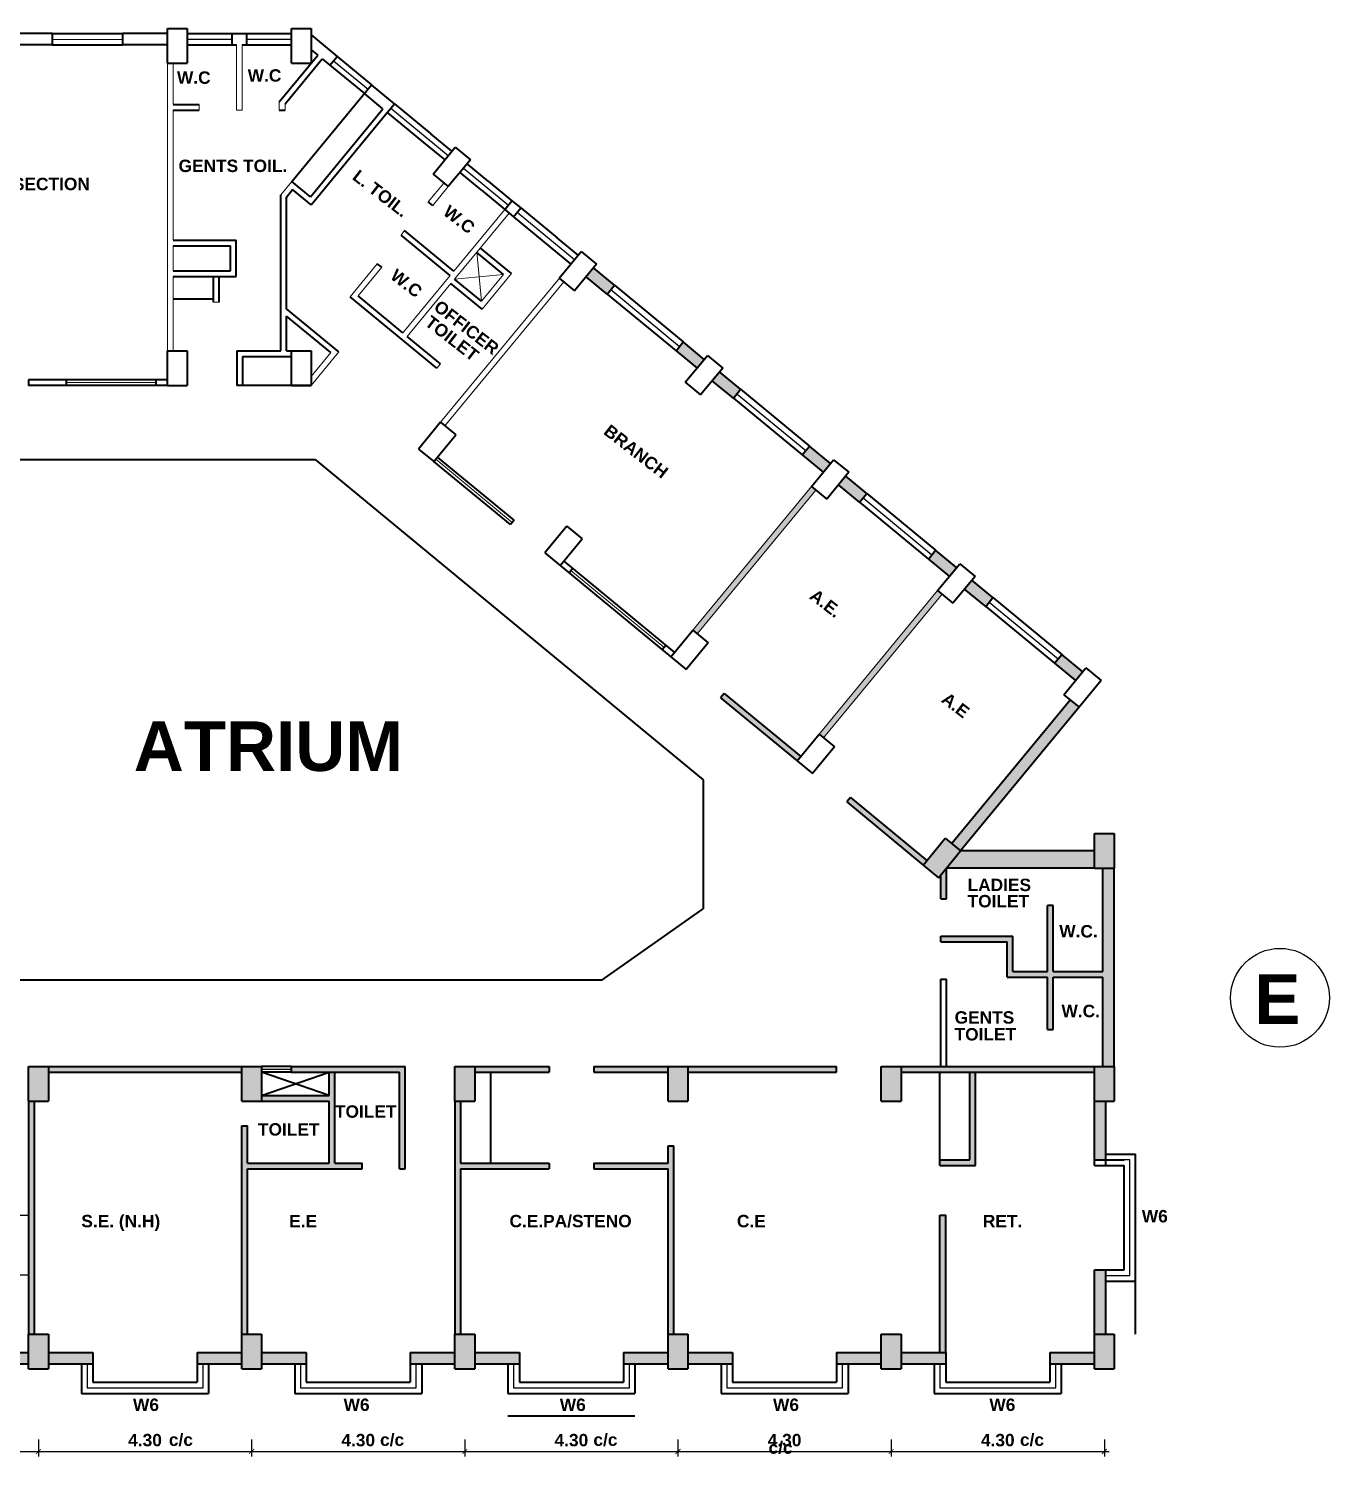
# Model space of a CAD drawing. Header units: inches. Extents: x 1352 to 5457, y 84 to 1168.
# Drawn here: x 2499.69 to 2525.93, y 130.9 to 159.71 of the extents above; entities that cross this region are included whole.
import ezdxf

# ---------------------------------------------------------------- set-up
doc = ezdxf.new("R2010")
doc.units = ezdxf.units.IN
doc.header["$MEASUREMENT"] = 0
doc.header["$PDMODE"] = 35
doc.header["$PDSIZE"] = -0.5
doc.linetypes.add('DASHED2', pattern=[0.375, 0.25, -0.125])
for name, color, linetype, lineweight in [('col', 250, 'Continuous', 40), ('hatch', 250, 'DASHED2', 9), ('text', 250, 'Continuous', 30), ('wall', 7, 'Continuous', 40), ('win', 250, 'Continuous', 30)]:
    doc.layers.add(name, color=color, linetype=linetype, lineweight=lineweight)
doc.styles.get("Standard").update_dxf_attribs({"font": 'arialbd.ttf', "height": 1.5})
doc.dimstyles.get("Standard").update_dxf_attribs({"dimtxt": 0.25, "dimasz": 0.1, "dimexe": 0.1, "dimexo": 0.1, "dimgap": 0.1, "dimtad": 1, "dimzin": 0, "dimdsep": 46, "dimtxsty": 'Standard', "dimblk": 'ARCHTICK', "dimcen": 0.1, "dimdle": 0.1, "dimclrd": 256, "dimadec": 0, "dimazin": 0, "dimtfac": 1, "dimtofl": 0, "dimtmove": 2, "dimatfit": 3, "dimfxl": 1, "dimtolj": 1, "dimtzin": 0, "dimlwd": -1, "dimarcsym": 0})

# ---------------------------------------------------------------- blocks, each defined once
blk = doc.blocks.new('_ArchTick')
at = {"color": 0, "linetype": 'ByBlock', "const_width": 0.15}
blk.add_lwpolyline([(-0.5, -0.5), (0.5, 0.5)], dxfattribs=at)
blk = doc.blocks.new('*D548')
at = {"layer": 'Defpoints', "color": 0, "linetype": 'Continuous', "transparency": 16777216}
for p in [(2495.591, 131.342), (2499.891, 131.342), (2499.891, 131.001)]:
    blk.add_point(p, dxfattribs=at)
at = {"layer": 'text', "color": 0, "linetype": 'Continuous', "lineweight": -2, "transparency": 16777216}
for p, q in [((2495.591, 131.242), (2495.591, 130.901)), ((2499.891, 131.242), (2499.891, 130.901))]:
    blk.add_line(p, q, dxfattribs=at)
at = {"layer": 'text', "linetype": 'Continuous', "transparency": 16777216}
blk.add_line((2495.491, 131.001), (2499.991, 131.001), dxfattribs=at)
at = {"layer": 'text', "linetype": 'Continuous', "transparency": 16777216, "xscale": 0.1, "yscale": 0.1, "zscale": 0.1, "rotation": 180}
blk.add_blockref('_ArchTick', (2495.591, 131.001), dxfattribs=at)
at = {"layer": 'text', "linetype": 'Continuous', "transparency": 16777216, "xscale": 0.1, "yscale": 0.1, "zscale": 0.1}
blk.add_blockref('_ArchTick', (2499.891, 131.001), dxfattribs=at)
at = {"layer": 'text', "color": 0, "linetype": 'Continuous', "transparency": 16777216, "insert": (2497.741, 131.229), "char_height": 0.25, "attachment_point": 5}
blk.add_mtext('\\A1;4.30', dxfattribs=at)
blk = doc.blocks.new('*D549')
at = {"layer": 'Defpoints', "color": 0, "linetype": 'Continuous', "transparency": 16777216}
for p in [(2499.891, 131.342), (2504.191, 131.342), (2504.191, 131.001)]:
    blk.add_point(p, dxfattribs=at)
at = {"layer": 'text', "color": 0, "linetype": 'Continuous', "lineweight": -2, "transparency": 16777216}
for p, q in [((2499.891, 131.242), (2499.891, 130.901)), ((2504.191, 131.242), (2504.191, 130.901))]:
    blk.add_line(p, q, dxfattribs=at)
at = {"layer": 'text', "linetype": 'Continuous', "transparency": 16777216}
blk.add_line((2499.791, 131.001), (2504.291, 131.001), dxfattribs=at)
at = {"layer": 'text', "linetype": 'Continuous', "transparency": 16777216, "xscale": 0.1, "yscale": 0.1, "zscale": 0.1, "rotation": 180}
blk.add_blockref('_ArchTick', (2499.891, 131.001), dxfattribs=at)
at = {"layer": 'text', "linetype": 'Continuous', "transparency": 16777216, "xscale": 0.1, "yscale": 0.1, "zscale": 0.1}
blk.add_blockref('_ArchTick', (2504.191, 131.001), dxfattribs=at)
at = {"layer": 'text', "color": 0, "linetype": 'Continuous', "transparency": 16777216, "insert": (2502.041, 131.229), "char_height": 0.25, "attachment_point": 5}
blk.add_mtext('\\A1;4.30', dxfattribs=at)
blk = doc.blocks.new('*D550')
at = {"layer": 'Defpoints', "color": 0, "linetype": 'Continuous', "transparency": 16777216}
for p in [(2504.191, 131.342), (2508.491, 131.342), (2508.491, 131.001)]:
    blk.add_point(p, dxfattribs=at)
at = {"layer": 'text', "color": 0, "linetype": 'Continuous', "lineweight": -2, "transparency": 16777216}
for p, q in [((2504.191, 131.242), (2504.191, 130.901)), ((2508.491, 131.242), (2508.491, 130.901))]:
    blk.add_line(p, q, dxfattribs=at)
at = {"layer": 'text', "linetype": 'Continuous', "transparency": 16777216}
blk.add_line((2504.091, 131.001), (2508.591, 131.001), dxfattribs=at)
at = {"layer": 'text', "linetype": 'Continuous', "transparency": 16777216, "xscale": 0.1, "yscale": 0.1, "zscale": 0.1, "rotation": 180}
blk.add_blockref('_ArchTick', (2504.191, 131.001), dxfattribs=at)
at = {"layer": 'text', "linetype": 'Continuous', "transparency": 16777216, "xscale": 0.1, "yscale": 0.1, "zscale": 0.1}
blk.add_blockref('_ArchTick', (2508.491, 131.001), dxfattribs=at)
at = {"layer": 'text', "color": 0, "linetype": 'Continuous', "transparency": 16777216, "insert": (2506.341, 131.229), "char_height": 0.25, "attachment_point": 5}
blk.add_mtext('\\A1;4.30', dxfattribs=at)
blk = doc.blocks.new('*D551')
at = {"layer": 'Defpoints', "color": 0, "linetype": 'Continuous', "transparency": 16777216}
for p in [(2508.491, 131.342), (2512.791, 131.342), (2512.791, 131.001)]:
    blk.add_point(p, dxfattribs=at)
at = {"layer": 'text', "color": 0, "linetype": 'Continuous', "lineweight": -2, "transparency": 16777216}
for p, q in [((2508.491, 131.242), (2508.491, 130.901)), ((2512.791, 131.242), (2512.791, 130.901))]:
    blk.add_line(p, q, dxfattribs=at)
at = {"layer": 'text', "linetype": 'Continuous', "transparency": 16777216}
blk.add_line((2508.391, 131.001), (2512.891, 131.001), dxfattribs=at)
at = {"layer": 'text', "linetype": 'Continuous', "transparency": 16777216, "xscale": 0.1, "yscale": 0.1, "zscale": 0.1, "rotation": 180}
blk.add_blockref('_ArchTick', (2508.491, 131.001), dxfattribs=at)
at = {"layer": 'text', "linetype": 'Continuous', "transparency": 16777216, "xscale": 0.1, "yscale": 0.1, "zscale": 0.1}
blk.add_blockref('_ArchTick', (2512.791, 131.001), dxfattribs=at)
at = {"layer": 'text', "color": 0, "linetype": 'Continuous', "transparency": 16777216, "insert": (2510.641, 131.229), "char_height": 0.25, "attachment_point": 5}
blk.add_mtext('\\A1;4.30', dxfattribs=at)
blk = doc.blocks.new('*D552')
at = {"layer": 'Defpoints', "color": 0, "linetype": 'Continuous', "transparency": 16777216}
for p in [(2512.791, 131.342), (2517.091, 131.342), (2517.091, 131.001)]:
    blk.add_point(p, dxfattribs=at)
at = {"layer": 'text', "color": 0, "linetype": 'Continuous', "lineweight": -2, "transparency": 16777216}
for p, q in [((2512.791, 131.242), (2512.791, 130.901)), ((2517.091, 131.242), (2517.091, 130.901))]:
    blk.add_line(p, q, dxfattribs=at)
at = {"layer": 'text', "linetype": 'Continuous', "transparency": 16777216}
blk.add_line((2512.691, 131.001), (2517.191, 131.001), dxfattribs=at)
at = {"layer": 'text', "linetype": 'Continuous', "transparency": 16777216, "xscale": 0.1, "yscale": 0.1, "zscale": 0.1, "rotation": 180}
blk.add_blockref('_ArchTick', (2512.791, 131.001), dxfattribs=at)
at = {"layer": 'text', "linetype": 'Continuous', "transparency": 16777216, "xscale": 0.1, "yscale": 0.1, "zscale": 0.1}
blk.add_blockref('_ArchTick', (2517.091, 131.001), dxfattribs=at)
at = {"layer": 'text', "color": 0, "linetype": 'Continuous', "transparency": 16777216, "insert": (2514.941, 131.229), "char_height": 0.25, "attachment_point": 5}
blk.add_mtext('\\A1;4.30', dxfattribs=at)
blk = doc.blocks.new('*D553')
at = {"layer": 'Defpoints', "color": 0, "linetype": 'Continuous', "transparency": 16777216}
for p in [(2517.091, 131.342), (2521.391, 131.342), (2521.391, 131.001)]:
    blk.add_point(p, dxfattribs=at)
at = {"layer": 'text', "color": 0, "linetype": 'Continuous', "lineweight": -2, "transparency": 16777216}
for p, q in [((2517.091, 131.242), (2517.091, 130.901)), ((2521.391, 131.242), (2521.391, 130.901))]:
    blk.add_line(p, q, dxfattribs=at)
at = {"layer": 'text', "linetype": 'Continuous', "transparency": 16777216}
blk.add_line((2516.991, 131.001), (2521.491, 131.001), dxfattribs=at)
at = {"layer": 'text', "linetype": 'Continuous', "transparency": 16777216, "xscale": 0.1, "yscale": 0.1, "zscale": 0.1, "rotation": 180}
blk.add_blockref('_ArchTick', (2517.091, 131.001), dxfattribs=at)
at = {"layer": 'text', "linetype": 'Continuous', "transparency": 16777216, "xscale": 0.1, "yscale": 0.1, "zscale": 0.1}
blk.add_blockref('_ArchTick', (2521.391, 131.001), dxfattribs=at)
at = {"layer": 'text', "color": 0, "linetype": 'Continuous', "transparency": 16777216, "insert": (2519.241, 131.229), "char_height": 0.25, "attachment_point": 5}
blk.add_mtext('\\A1;4.30', dxfattribs=at)

msp = doc.modelspace()

# ---------------------------------------------------------------- hatches: boundary and pattern name
at = {"layer": 'wall', "linetype": 'ByBlock'}
h = msp.add_hatch(color=256, dxfattribs=at)
h.dxf.hatch_style = 1
h.paths.add_polyline_path([(2511.085, 154.88), (2510.939, 154.703), (2511.363, 154.353), (2511.509, 154.53)])
h = msp.add_hatch(color=256, dxfattribs=at)
h.dxf.hatch_style = 1
h.paths.add_polyline_path([(2512.897, 153.385), (2512.751, 153.207), (2513.175, 152.857), (2513.321, 153.034)])
h = msp.add_hatch(color=256, dxfattribs=at)
h.dxf.hatch_style = 1
h.paths.add_polyline_path([(2513.63, 152.78), (2513.483, 152.602), (2513.908, 152.252), (2514.054, 152.43)])
h = msp.add_hatch(color=256, dxfattribs=at)
h.dxf.hatch_style = 1
h.paths.add_polyline_path([(2515.442, 151.284), (2515.296, 151.106), (2515.72, 150.756), (2515.866, 150.934)])
h = msp.add_hatch(color=256, dxfattribs=at)
h.dxf.hatch_style = 1
h.paths.add_polyline_path([(2516.175, 150.679), (2516.028, 150.502), (2516.453, 150.152), (2516.599, 150.329)])
h = msp.add_hatch(color=256, dxfattribs=at)
h.dxf.hatch_style = 1
h.paths.add_polyline_path([(2515.573, 150.398), (2515.484, 150.471), (2513.093, 147.574), (2513.182, 147.501)])
h = msp.add_hatch(color=256, dxfattribs=at)
h.dxf.hatch_style = 1
h.paths.add_polyline_path([(2517.987, 149.183), (2517.841, 149.006), (2518.265, 148.656), (2518.411, 148.833)])
h = msp.add_hatch(color=256, dxfattribs=at)
h.dxf.hatch_style = 1
h.paths.add_polyline_path([(2518.118, 148.297), (2518.029, 148.37), (2515.638, 145.473), (2515.727, 145.4)])
h = msp.add_hatch(color=256, dxfattribs=at)
h.dxf.hatch_style = 1
h.paths.add_polyline_path([(2518.72, 148.578), (2518.573, 148.401), (2518.998, 148.051), (2519.144, 148.228)])
h = msp.add_hatch(color=256, dxfattribs=at)
h.dxf.hatch_style = 1
h.paths.add_polyline_path([(2520.532, 147.082), (2520.386, 146.905), (2520.81, 146.555), (2520.956, 146.732)])
h = msp.add_hatch(color=256, dxfattribs=at)
h.dxf.hatch_style = 1
h.paths.add_polyline_path([(2513.723, 146.295), (2513.65, 146.206), (2515.192, 144.933), (2515.266, 145.022)])
h = msp.add_hatch(color=256, dxfattribs=at)
h.dxf.hatch_style = 1
h.paths.add_polyline_path([(2520.883, 146.015), (2520.705, 146.161), (2518.314, 143.264), (2518.491, 143.118)])
h = msp.add_hatch(color=256, dxfattribs=at)
h.dxf.hatch_style = 1
h.paths.add_polyline_path([(2516.268, 144.194), (2516.195, 144.106), (2517.737, 142.832), (2517.81, 142.921)])
h = msp.add_hatch(color=256, dxfattribs=at)
h.dxf.hatch_style = 1
h.paths.add_polyline_path([(2521.591, 143.468), (2521.191, 143.468), (2521.191, 142.768), (2521.591, 142.768)])
h = msp.add_hatch(color=256, dxfattribs=at)
h.dxf.hatch_style = 1
h.paths.add_polyline_path([(2518.491, 143.118), (2518.314, 143.264), (2518.183, 143.372), (2517.737, 142.832), (2518.046, 142.578)])
h = msp.add_hatch(color=256, dxfattribs=at)
h.dxf.hatch_style = 1
h.paths.add_polyline_path([(2521.191, 143.118), (2518.491, 143.118), (2518.206, 142.772), (2518.206, 142.768), (2521.191, 142.768)])
h = msp.add_hatch(color=256, dxfattribs=at)
h.dxf.hatch_style = 1
h.paths.add_polyline_path([(2518.206, 142.768), (2518.202, 142.768), (2518.091, 142.633), (2518.091, 142.148), (2518.206, 142.148)], flags=17)
h = msp.add_hatch(color=256, dxfattribs=at)
h.dxf.hatch_style = 1
h.paths.add_polyline_path([(2521.591, 142.768), (2521.361, 142.768), (2521.361, 140.683), (2520.361, 140.683), (2520.361, 142.018), (2520.246, 142.018), (2520.246, 140.683), (2519.546, 140.683), (2519.546, 141.398), (2518.091, 141.398), (2518.091, 141.283), (2519.431, 141.283), (2519.431, 140.568), (2520.246, 140.568), (2520.246, 139.518), (2520.361, 139.518), (2520.361, 140.568), (2521.361, 140.568), (2521.361, 138.768), (2521.591, 138.768)])
h = msp.add_hatch(color=256, dxfattribs=at)
h.dxf.hatch_style = 1
h.paths.add_polyline_path([(2500.091, 138.768), (2499.691, 138.768), (2499.691, 138.068), (2500.091, 138.068)])
h = msp.add_hatch(color=256, dxfattribs=at)
h.dxf.hatch_style = 1
h.paths.add_polyline_path([(2503.991, 138.768), (2500.091, 138.768), (2500.091, 138.653), (2503.991, 138.653)])
h = msp.add_hatch(color=256, dxfattribs=at)
h.dxf.hatch_style = 1
h.paths.add_polyline_path([(2504.391, 138.768), (2503.991, 138.768), (2503.991, 138.068), (2504.391, 138.068)])
h = msp.add_hatch(color=256, dxfattribs=at)
h.dxf.hatch_style = 1
h.paths.add_polyline_path([(2504.106, 136.703), (2506.421, 136.703), (2506.421, 136.818), (2505.871, 136.818), (2505.871, 138.653), (2505.756, 138.653), (2505.756, 138.183), (2504.391, 138.183), (2504.391, 138.068), (2505.756, 138.068), (2505.756, 136.818), (2504.106, 136.818), (2504.106, 137.568), (2503.991, 137.568), (2503.991, 133.368), (2504.106, 133.368)])
h = msp.add_hatch(color=256, dxfattribs=at)
h.dxf.hatch_style = 1
h.paths.add_polyline_path([(2507.286, 138.768), (2504.991, 138.768), (2504.991, 138.653), (2507.171, 138.653), (2507.171, 136.703), (2507.286, 136.703)])
h = msp.add_hatch(color=256, dxfattribs=at)
h.dxf.hatch_style = 1
h.paths.add_polyline_path([(2508.691, 138.768), (2508.291, 138.768), (2508.291, 138.068), (2508.691, 138.068)])
h = msp.add_hatch(color=256, dxfattribs=at)
h.dxf.hatch_style = 1
h.paths.add_polyline_path([(2510.191, 138.768), (2508.691, 138.768), (2508.691, 138.653), (2510.191, 138.653)])
h = msp.add_hatch(color=256, dxfattribs=at)
h.dxf.hatch_style = 1
h.paths.add_polyline_path([(2512.591, 138.768), (2511.091, 138.768), (2511.091, 138.653), (2512.591, 138.653)])
h = msp.add_hatch(color=256, dxfattribs=at)
h.dxf.hatch_style = 1
h.paths.add_polyline_path([(2512.991, 138.768), (2512.591, 138.768), (2512.591, 138.068), (2512.991, 138.068)])
h = msp.add_hatch(color=256, dxfattribs=at)
h.dxf.hatch_style = 1
h.paths.add_polyline_path([(2515.991, 138.768), (2512.991, 138.768), (2512.991, 138.653), (2515.991, 138.653)])
h = msp.add_hatch(color=256, dxfattribs=at)
h.dxf.hatch_style = 1
h.paths.add_polyline_path([(2517.291, 138.768), (2516.891, 138.768), (2516.891, 138.068), (2517.291, 138.068)])
h = msp.add_hatch(color=256, dxfattribs=at)
h.dxf.hatch_style = 1
h.paths.add_polyline_path([(2521.191, 138.768), (2517.291, 138.768), (2517.291, 138.653), (2521.191, 138.653)])
h = msp.add_hatch(color=256, dxfattribs=at)
h.dxf.hatch_style = 1
h.paths.add_polyline_path([(2518.791, 138.653), (2518.676, 138.653), (2518.676, 136.883), (2518.076, 136.883), (2518.076, 136.768), (2518.791, 136.768)])
h = msp.add_hatch(color=256, dxfattribs=at)
h.dxf.hatch_style = 1
h.paths.add_polyline_path([(2521.591, 138.768), (2521.361, 138.768), (2521.191, 138.768), (2521.191, 138.068), (2521.421, 138.068), (2521.591, 138.068)])
h = msp.add_hatch(color=256, dxfattribs=at)
h.dxf.hatch_style = 1
h.paths.add_polyline_path([(2499.806, 138.068), (2499.691, 138.068), (2499.691, 133.368), (2499.806, 133.368)])
h = msp.add_hatch(color=256, dxfattribs=at)
h.dxf.hatch_style = 1
h.paths.add_polyline_path([(2508.406, 136.703), (2510.191, 136.703), (2510.191, 136.818), (2508.406, 136.818), (2508.406, 138.068), (2508.291, 138.068), (2508.291, 133.368), (2508.406, 133.368)])
h = msp.add_hatch(color=256, dxfattribs=at)
h.dxf.hatch_style = 1
h.paths.add_polyline_path([(2521.421, 138.068), (2521.191, 138.068), (2521.191, 136.883), (2521.421, 136.883)])
h = msp.add_hatch(color=256, dxfattribs=at)
h.dxf.hatch_style = 1
h.paths.add_polyline_path([(2512.706, 137.168), (2512.591, 137.168), (2512.591, 136.818), (2511.091, 136.818), (2511.091, 136.703), (2512.591, 136.703), (2512.591, 133.368), (2512.706, 133.368)])
h = msp.add_hatch(color=256, dxfattribs=at)
h.dxf.hatch_style = 1
h.paths.add_polyline_path([(2518.191, 135.768), (2518.076, 135.768), (2518.076, 132.998), (2518.191, 132.998)])
h = msp.add_hatch(color=256, dxfattribs=at)
h.dxf.hatch_style = 1
h.paths.add_polyline_path([(2521.421, 134.668), (2521.191, 134.668), (2521.191, 133.368), (2521.421, 133.368)])
h = msp.add_hatch(color=256, dxfattribs=at)
h.dxf.hatch_style = 1
h.paths.add_polyline_path([(2500.091, 133.368), (2499.691, 133.368), (2499.691, 132.668), (2500.091, 132.668)])
h = msp.add_hatch(color=256, dxfattribs=at)
h.dxf.hatch_style = 1
h.paths.add_polyline_path([(2504.391, 133.368), (2503.991, 133.368), (2503.991, 132.668), (2504.391, 132.668)])
h = msp.add_hatch(color=256, dxfattribs=at)
h.dxf.hatch_style = 1
h.paths.add_polyline_path([(2508.691, 133.368), (2508.291, 133.368), (2508.291, 132.668), (2508.691, 132.668)])
h = msp.add_hatch(color=256, dxfattribs=at)
h.dxf.hatch_style = 1
h.paths.add_polyline_path([(2512.991, 133.368), (2512.591, 133.368), (2512.591, 132.668), (2512.991, 132.668)])
h = msp.add_hatch(color=256, dxfattribs=at)
h.dxf.hatch_style = 1
h.paths.add_polyline_path([(2517.291, 133.368), (2516.891, 133.368), (2516.891, 132.668), (2517.291, 132.668)])
h = msp.add_hatch(color=256, dxfattribs=at)
h.dxf.hatch_style = 1
h.paths.add_polyline_path([(2521.591, 133.368), (2521.191, 133.368), (2521.191, 132.668), (2521.591, 132.668)])
h = msp.add_hatch(color=256, dxfattribs=at)
h.dxf.hatch_style = 1
h.paths.add_polyline_path([(2499.691, 132.998), (2495.791, 132.998), (2495.791, 132.768), (2499.691, 132.768)])
h = msp.add_hatch(color=256, dxfattribs=at)
h.dxf.hatch_style = 1
h.paths.add_polyline_path([(2500.991, 132.998), (2500.091, 132.998), (2500.091, 132.768), (2500.991, 132.768)])
h = msp.add_hatch(color=256, dxfattribs=at)
h.dxf.hatch_style = 1
h.paths.add_polyline_path([(2503.991, 132.998), (2503.091, 132.998), (2503.091, 132.768), (2503.991, 132.768)])
h = msp.add_hatch(color=256, dxfattribs=at)
h.dxf.hatch_style = 1
h.paths.add_polyline_path([(2505.291, 132.998), (2504.391, 132.998), (2504.391, 132.768), (2505.291, 132.768)])
h = msp.add_hatch(color=256, dxfattribs=at)
h.dxf.hatch_style = 1
h.paths.add_polyline_path([(2508.291, 132.998), (2507.391, 132.998), (2507.391, 132.768), (2508.291, 132.768)])
h = msp.add_hatch(color=256, dxfattribs=at)
h.dxf.hatch_style = 1
h.paths.add_polyline_path([(2509.591, 132.998), (2508.691, 132.998), (2508.691, 132.768), (2509.591, 132.768)])
h = msp.add_hatch(color=256, dxfattribs=at)
h.dxf.hatch_style = 1
h.paths.add_polyline_path([(2512.591, 132.998), (2511.691, 132.998), (2511.691, 132.768), (2512.591, 132.768)])
h = msp.add_hatch(color=256, dxfattribs=at)
h.dxf.hatch_style = 1
h.paths.add_polyline_path([(2513.891, 132.998), (2512.991, 132.998), (2512.991, 132.768), (2513.891, 132.768)])
h = msp.add_hatch(color=256, dxfattribs=at)
h.dxf.hatch_style = 1
h.paths.add_polyline_path([(2516.891, 132.998), (2515.991, 132.998), (2515.991, 132.768), (2516.891, 132.768)])
h = msp.add_hatch(color=256, dxfattribs=at)
h.dxf.hatch_style = 1
h.paths.add_polyline_path([(2518.191, 132.998), (2517.291, 132.998), (2517.291, 132.768), (2518.191, 132.768)])
h = msp.add_hatch(color=256, dxfattribs=at)
h.dxf.hatch_style = 1
h.paths.add_polyline_path([(2521.191, 132.998), (2520.291, 132.998), (2520.291, 132.768), (2521.191, 132.768)])

# ---------------------------------------------------------------- linework, layer by layer
at = {"layer": 'col'}
for p, q in [((2502.493, 159.707), (2502.893, 159.707)), ((2502.493, 159.007), (2502.493, 159.707)), ((2502.893, 159.707), (2502.893, 159.007)), ((2504.993, 159.709), (2505.393, 159.709)), ((2504.993, 159.009), (2504.993, 159.709)), ((2505.393, 159.709), (2505.393, 159.009)), ((2504.749, 158.229), (2505.527, 159.17)), ((2504.864, 158.187), (2505.615, 159.097)), ((2505.771, 158.968), (2505.918, 159.146)), ((2502.493, 159.007), (2502.893, 159.007)), ((2504.993, 159.009), (2505.393, 159.009)), ((2505.001, 156.622), (2506.612, 158.573)), ((2506.928, 158.013), (2507.075, 158.191)), ((2505.375, 156.313), (2506.84, 158.087)), ((2505.391, 156.151), (2506.928, 158.013)), ((2507.85, 156.773), (2508.295, 157.313)), ((2508.295, 157.313), (2508.604, 157.058)), ((2508.604, 157.058), (2508.158, 156.519)), ((2507.85, 156.773), (2508.158, 156.519)), ((2504.893, 156.31), (2505.017, 156.46)), ((2504.778, 153.209), (2504.778, 156.351)), ((2504.893, 154.057), (2504.893, 156.31)), ((2502.608, 155.439), (2503.878, 155.439)), ((2502.608, 155.324), (2503.763, 155.324)), ((2503.763, 154.824), (2503.763, 155.324)), ((2503.878, 154.709), (2503.878, 155.439)), ((2510.394, 154.672), (2510.84, 155.212)), ((2510.84, 155.212), (2511.149, 154.958)), ((2502.608, 154.824), (2503.763, 154.824)), ((2502.608, 154.709), (2503.878, 154.709)), ((2503.424, 154.188), (2503.424, 154.709)), ((2503.539, 154.188), (2503.539, 154.709)), ((2511.149, 154.958), (2510.703, 154.418)), ((2510.394, 154.672), (2510.703, 154.418)), ((2502.608, 154.259), (2503.424, 154.259)), ((2504.893, 153.209), (2504.893, 153.909)), ((2502.493, 153.209), (2502.893, 153.209)), ((2502.493, 152.509), (2502.493, 153.209)), ((2502.893, 153.209), (2502.893, 152.509)), ((2503.893, 153.209), (2504.778, 153.209)), ((2503.893, 153.209), (2503.893, 152.509)), ((2504.008, 153.094), (2504.993, 153.094)), ((2504.008, 153.094), (2504.008, 152.509)), ((2504.893, 153.209), (2505.393, 153.209)), ((2504.993, 152.509), (2504.993, 153.209)), ((2505.393, 153.209), (2505.393, 152.509)), ((2512.939, 152.572), (2513.385, 153.112)), ((2513.385, 153.112), (2513.694, 152.857)), ((2513.694, 152.857), (2513.248, 152.317)), ((2499.693, 152.624), (2499.693, 152.509)), ((2500.453, 152.624), (2500.453, 152.509)), ((2502.263, 152.509), (2502.263, 152.624)), ((2502.493, 152.509), (2502.893, 152.509)), ((2504.993, 152.509), (2505.393, 152.509)), ((2512.939, 152.572), (2513.248, 152.317)), ((2508.001, 151.766), (2507.557, 151.226)), ((2508.001, 151.766), (2508.31, 151.512)), ((2507.866, 150.972), (2508.31, 151.512)), ((2507.557, 151.226), (2507.866, 150.972)), ((2515.484, 150.471), (2515.93, 151.011)), ((2515.93, 151.011), (2516.239, 150.756)), ((2516.239, 150.756), (2515.793, 150.216)), ((2515.484, 150.471), (2515.793, 150.216)), ((2509.484, 149.791), (2509.411, 149.702)), ((2510.551, 149.671), (2510.106, 149.13)), ((2510.551, 149.671), (2510.86, 149.417)), ((2510.415, 148.876), (2510.86, 149.417)), ((2510.106, 149.13), (2510.415, 148.876)), ((2510.593, 148.73), (2510.666, 148.819)), ((2518.029, 148.37), (2518.475, 148.91)), ((2518.783, 148.655), (2518.338, 148.116)), ((2518.475, 148.91), (2518.783, 148.655)), ((2518.029, 148.37), (2518.338, 148.116)), ((2512.647, 147.034), (2513.093, 147.574)), ((2513.093, 147.574), (2513.401, 147.319)), ((2512.47, 147.18), (2512.543, 147.269)), ((2513.401, 147.319), (2512.956, 146.779)), ((2512.647, 147.034), (2512.956, 146.779)), ((2512.647, 147.034), (2512.956, 146.779)), ((2520.574, 146.269), (2521.02, 146.809)), ((2521.02, 146.809), (2521.328, 146.555)), ((2521.328, 146.555), (2520.883, 146.015)), ((2513.723, 146.295), (2513.65, 146.206)), ((2520.574, 146.269), (2520.883, 146.015)), ((2515.192, 144.933), (2515.638, 145.473)), ((2515.946, 145.218), (2515.501, 144.679)), ((2515.638, 145.473), (2515.946, 145.218)), ((2515.192, 144.933), (2515.501, 144.679)), ((2515.192, 144.933), (2515.501, 144.679)), ((2516.268, 144.194), (2516.195, 144.106)), ((2521.191, 143.468), (2521.591, 143.468)), ((2521.191, 142.768), (2521.191, 143.468)), ((2521.591, 143.468), (2521.591, 142.768)), ((2517.737, 142.832), (2518.183, 143.372)), ((2518.183, 143.372), (2518.491, 143.118)), ((2518.046, 142.578), (2518.491, 143.118)), ((2517.737, 142.832), (2518.046, 142.578)), ((2517.737, 142.832), (2518.046, 142.578)), ((2521.191, 142.768), (2521.591, 142.768)), ((2499.691, 138.768), (2500.091, 138.768)), ((2499.691, 138.068), (2499.691, 138.768)), ((2500.091, 138.768), (2500.091, 138.068)), ((2503.991, 138.768), (2504.391, 138.768)), ((2503.991, 138.068), (2503.991, 138.768)), ((2504.391, 138.768), (2504.391, 138.068)), ((2508.291, 138.768), (2508.691, 138.768)), ((2508.291, 138.068), (2508.291, 138.768)), ((2508.691, 138.768), (2508.691, 138.068)), ((2512.591, 138.768), (2512.991, 138.768)), ((2512.591, 138.068), (2512.591, 138.768)), ((2512.991, 138.768), (2512.991, 138.068)), ((2515.991, 138.653), (2515.991, 138.768)), ((2516.891, 138.768), (2517.291, 138.768)), ((2516.891, 138.068), (2516.891, 138.768)), ((2517.291, 138.768), (2517.291, 138.068)), ((2521.191, 138.768), (2521.591, 138.768)), ((2521.191, 138.068), (2521.191, 138.768)), ((2521.591, 138.768), (2521.591, 138.068)), ((2499.691, 138.068), (2500.091, 138.068)), ((2503.991, 138.068), (2504.391, 138.068)), ((2508.291, 138.068), (2508.691, 138.068)), ((2512.591, 138.068), (2512.991, 138.068)), ((2516.891, 138.068), (2517.291, 138.068)), ((2521.191, 138.068), (2521.591, 138.068)), ((2499.691, 133.368), (2500.091, 133.368)), ((2499.691, 132.668), (2499.691, 133.368)), ((2500.091, 133.368), (2500.091, 132.668)), ((2503.991, 133.368), (2504.391, 133.368)), ((2503.991, 132.668), (2503.991, 133.368)), ((2504.391, 133.368), (2504.391, 132.668)), ((2508.291, 133.368), (2508.691, 133.368)), ((2508.291, 132.668), (2508.291, 133.368)), ((2508.691, 133.368), (2508.691, 132.668)), ((2512.591, 133.368), (2512.991, 133.368)), ((2512.591, 132.668), (2512.591, 133.368)), ((2512.991, 133.368), (2512.991, 132.668)), ((2516.891, 133.368), (2517.291, 133.368)), ((2516.891, 132.668), (2516.891, 133.368)), ((2517.291, 133.368), (2517.291, 132.668)), ((2521.191, 133.368), (2521.591, 133.368)), ((2521.191, 132.668), (2521.191, 133.368)), ((2521.591, 133.368), (2521.591, 132.668)), ((2499.691, 132.668), (2500.091, 132.668)), ((2503.991, 132.668), (2504.391, 132.668)), ((2508.291, 132.668), (2508.691, 132.668)), ((2512.591, 132.668), (2512.991, 132.668)), ((2516.891, 132.668), (2517.291, 132.668)), ((2521.191, 132.668), (2521.591, 132.668))]:
    msp.add_line(p, q, dxfattribs=at)
at = {"layer": 'hatch', "linetype": 'ByBlock'}
for p, q in [((2503.884, 159.378), (2503.884, 158.063)), ((2503.999, 159.378), (2503.999, 158.063)), ((2502.493, 159.007), (2502.493, 153.209)), ((2502.608, 159.007), (2502.608, 158.177)), ((2503.134, 158.177), (2503.134, 158.062)), ((2504.749, 158.229), (2504.749, 158.063)), ((2504.864, 158.187), (2504.864, 158.063)), ((2502.608, 158.062), (2502.608, 155.439)), ((2503.884, 158.063), (2503.999, 158.063)), ((2504.778, 156.351), (2505.001, 156.622)), ((2507.754, 156.21), (2508.069, 156.592)), ((2507.843, 156.137), (2508.158, 156.519)), ((2508.27, 154.816), (2509.296, 156.059)), ((2508.285, 154.654), (2509.385, 155.986)), ((2507.204, 155.543), (2507.277, 155.632)), ((2502.608, 155.324), (2502.608, 154.824)), ((2508.826, 154.21), (2508.731, 155.194)), ((2502.608, 154.709), (2502.608, 153.209)), ((2506.176, 154.298), (2506.726, 154.965)), ((2506.338, 154.313), (2506.815, 154.892)), ((2507.242, 153.57), (2508.194, 154.729)), ((2508.285, 154.654), (2509.272, 154.75)), ((2508.826, 154.21), (2509.272, 154.75)), ((2508.842, 154.048), (2509.434, 154.765)), ((2507.331, 153.497), (2508.212, 154.566)), ((2508.001, 151.766), (2510.398, 154.67)), ((2508.09, 151.693), (2510.486, 154.597)), ((2503.424, 154.188), (2503.539, 154.188)), ((2505.393, 152.509), (2505.953, 153.187)), ((2505.393, 152.689), (2505.791, 153.171)), ((2507.929, 152.857), (2508.002, 152.946)), ((2500.453, 152.566), (2502.263, 152.566)), ((2509.447, 149.746), (2507.905, 151.019)), ((2513.093, 147.574), (2515.484, 150.471)), ((2513.182, 147.501), (2515.573, 150.398)), ((2510.629, 148.775), (2512.507, 147.225)), ((2515.638, 145.473), (2518.029, 148.37)), ((2515.727, 145.4), (2518.118, 148.297))]:
    msp.add_line(p, q, dxfattribs=at)
at = {"layer": 'text'}
msp.add_circle((2524.934, 140.154), 0.997, dxfattribs=at)
at = {"layer": 'wall', "linetype": 'Continuous'}
for p, q in [((2500.169, 159.608), (2499.269, 159.609)), ((2500.169, 159.608), (2500.169, 159.378)), ((2500.169, 159.608), (2501.593, 159.608)), ((2501.593, 159.377), (2501.593, 159.607)), ((2502.493, 159.607), (2501.593, 159.607)), ((2502.893, 159.607), (2503.793, 159.608)), ((2503.793, 159.608), (2503.793, 159.378)), ((2503.793, 159.608), (2504.093, 159.608)), ((2504.093, 159.608), (2504.993, 159.609)), ((2504.093, 159.378), (2504.093, 159.608)), ((2500.169, 159.378), (2499.269, 159.379)), ((2500.169, 159.378), (2501.593, 159.377)), ((2502.493, 159.377), (2501.593, 159.377)), ((2502.893, 159.377), (2503.793, 159.378)), ((2503.793, 159.378), (2503.884, 159.378)), ((2503.999, 159.378), (2504.093, 159.378)), ((2504.093, 159.378), (2504.993, 159.379)), ((2505.393, 159.579), (2505.918, 159.146)), ((2505.393, 159.281), (2505.527, 159.17)), ((2505.615, 159.097), (2505.771, 158.968)), ((2505.918, 159.146), (2506.612, 158.573)), ((2505.771, 158.968), (2506.466, 158.395)), ((2507.075, 158.191), (2506.612, 158.573)), ((2502.608, 158.177), (2503.134, 158.177)), ((2506.84, 158.087), (2506.466, 158.395)), ((2507.075, 158.191), (2507.807, 157.586)), ((2502.608, 158.062), (2503.134, 158.062)), ((2504.749, 158.063), (2504.864, 158.063)), ((2506.928, 158.013), (2507.661, 157.409)), ((2508.231, 157.236), (2507.807, 157.586)), ((2507.661, 157.409), (2508.085, 157.058)), ((2508.818, 156.454), (2508.394, 156.804)), ((2508.964, 156.631), (2508.54, 156.981)), ((2505.375, 156.313), (2505.001, 156.622)), ((2505.391, 156.151), (2505.017, 156.46)), ((2508.818, 156.454), (2509.296, 156.059)), ((2508.964, 156.631), (2509.442, 156.236)), ((2507.843, 156.137), (2507.753, 156.211)), ((2509.296, 156.059), (2509.442, 156.236)), ((2509.442, 156.236), (2509.62, 156.09)), ((2509.296, 156.059), (2509.473, 155.913)), ((2509.473, 155.913), (2509.62, 156.09)), ((2509.473, 155.913), (2510.206, 155.308)), ((2509.62, 156.09), (2510.352, 155.485)), ((2508.27, 154.816), (2507.277, 155.632)), ((2508.194, 154.729), (2507.204, 155.543)), ((2509.434, 154.765), (2508.803, 155.284)), ((2510.206, 155.308), (2510.63, 154.958)), ((2510.776, 155.135), (2510.352, 155.485)), ((2509.272, 154.75), (2508.73, 155.195)), ((2506.815, 154.892), (2506.726, 154.965)), ((2511.363, 154.353), (2510.939, 154.703)), ((2511.509, 154.53), (2511.085, 154.88)), ((2508.121, 154.641), (2508.121, 154.641)), ((2508.842, 154.048), (2508.212, 154.566)), ((2508.826, 154.21), (2508.285, 154.654)), ((2511.363, 154.353), (2511.509, 154.53)), ((2511.509, 154.53), (2512.897, 153.385)), ((2507.929, 152.857), (2506.176, 154.298)), ((2507.242, 153.57), (2506.338, 154.313)), ((2511.363, 154.353), (2512.751, 153.207)), ((2505.953, 153.187), (2504.893, 154.057)), ((2505.791, 153.171), (2504.893, 153.909)), ((2508.002, 152.946), (2507.331, 153.497)), ((2512.751, 153.207), (2512.897, 153.385)), ((2513.321, 153.034), (2512.897, 153.385)), ((2512.751, 153.207), (2513.175, 152.857)), ((2514.054, 152.43), (2513.63, 152.78)), ((2502.493, 152.624), (2499.693, 152.624)), ((2502.493, 152.509), (2499.693, 152.509)), ((2505.393, 152.509), (2503.893, 152.509)), ((2513.908, 152.252), (2513.483, 152.602)), ((2513.908, 152.252), (2514.054, 152.43)), ((2514.054, 152.43), (2515.442, 151.284)), ((2513.908, 152.252), (2515.296, 151.106)), ((2515.296, 151.106), (2515.442, 151.284)), ((2515.866, 150.934), (2515.442, 151.284)), ((2505.476, 151.009), (2498.508, 151.009)), ((2505.476, 151.009), (2513.301, 144.549)), ((2509.411, 149.702), (2507.866, 150.972)), ((2509.484, 149.791), (2507.939, 151.06)), ((2515.296, 151.106), (2515.72, 150.756)), ((2516.599, 150.329), (2516.175, 150.679)), ((2516.453, 150.152), (2516.028, 150.502)), ((2516.453, 150.152), (2516.599, 150.329)), ((2516.453, 150.152), (2517.841, 149.006)), ((2516.599, 150.329), (2517.987, 149.183)), ((2510.488, 148.965), (2512.721, 147.123)), ((2517.841, 149.006), (2517.987, 149.183)), ((2517.841, 149.006), (2518.265, 148.656)), ((2518.411, 148.833), (2517.987, 149.183)), ((2510.415, 148.876), (2512.647, 147.034)), ((2518.998, 148.051), (2518.573, 148.401)), ((2519.144, 148.228), (2518.72, 148.578)), ((2518.998, 148.051), (2519.144, 148.228)), ((2519.144, 148.228), (2520.532, 147.082)), ((2518.998, 148.051), (2520.386, 146.905)), ((2520.386, 146.905), (2520.532, 147.082)), ((2520.956, 146.732), (2520.532, 147.082)), ((2520.386, 146.905), (2520.81, 146.555)), ((2513.65, 146.206), (2515.192, 144.933)), ((2513.723, 146.295), (2515.266, 145.022)), ((2520.705, 146.161), (2518.314, 143.264)), ((2520.883, 146.015), (2518.491, 143.118)), ((2513.301, 144.549), (2513.301, 141.949)), ((2516.195, 144.106), (2517.737, 142.832)), ((2516.268, 144.194), (2517.81, 142.921)), ((2521.191, 143.118), (2518.491, 143.118)), ((2518.091, 142.148), (2518.091, 142.633)), ((2521.191, 142.768), (2518.202, 142.768)), ((2518.206, 142.148), (2518.206, 142.772)), ((2521.361, 140.683), (2521.361, 142.768)), ((2521.591, 138.768), (2521.591, 142.768)), ((2518.091, 142.148), (2518.206, 142.148)), ((2511.258, 140.509), (2513.301, 141.949)), ((2520.246, 140.683), (2520.246, 142.018)), ((2520.361, 142.018), (2520.246, 142.018)), ((2520.361, 140.683), (2520.361, 142.018)), ((2518.091, 141.398), (2519.546, 141.398)), ((2518.091, 141.283), (2518.091, 141.398)), ((2518.091, 141.283), (2519.431, 141.283)), ((2519.431, 140.568), (2519.431, 141.283)), ((2519.546, 140.683), (2519.546, 141.398)), ((2519.546, 140.683), (2520.246, 140.683)), ((2520.361, 140.683), (2521.361, 140.683)), ((2511.258, 140.509), (2498.508, 140.509)), ((2518.091, 140.533), (2518.206, 140.533)), ((2518.091, 138.768), (2518.091, 140.533)), ((2518.206, 138.768), (2518.206, 140.533)), ((2519.431, 140.568), (2520.246, 140.568)), ((2520.246, 139.518), (2520.246, 140.568)), ((2520.361, 140.568), (2521.361, 140.568)), ((2520.361, 139.518), (2520.361, 140.568)), ((2521.361, 138.768), (2521.361, 140.568)), ((2520.246, 139.518), (2520.361, 139.518)), ((2500.091, 138.768), (2503.991, 138.768)), ((2500.091, 138.653), (2503.991, 138.653)), ((2504.391, 138.183), (2505.756, 138.653)), ((2505.756, 138.183), (2504.391, 138.653)), ((2504.991, 138.768), (2504.991, 138.653)), ((2504.991, 138.768), (2507.286, 138.768)), ((2504.991, 138.653), (2507.171, 138.653)), ((2505.756, 138.183), (2505.756, 138.653)), ((2505.871, 136.818), (2505.871, 138.653)), ((2507.171, 136.703), (2507.171, 138.653)), ((2507.286, 136.703), (2507.286, 138.768)), ((2508.691, 138.768), (2510.191, 138.768)), ((2508.691, 138.653), (2510.191, 138.653)), ((2509.006, 138.653), (2509.006, 136.818)), ((2510.191, 138.768), (2510.191, 138.653)), ((2511.091, 138.768), (2512.591, 138.768)), ((2511.091, 138.768), (2511.091, 138.653)), ((2511.091, 138.653), (2512.591, 138.653)), ((2512.991, 138.768), (2515.991, 138.768)), ((2512.991, 138.653), (2515.991, 138.653)), ((2517.291, 138.768), (2521.191, 138.768)), ((2517.291, 138.653), (2521.191, 138.653)), ((2518.076, 136.768), (2518.076, 138.653)), ((2518.676, 136.883), (2518.676, 138.653)), ((2518.791, 136.768), (2518.791, 138.653)), ((2499.691, 138.068), (2499.691, 133.368)), ((2499.806, 138.068), (2499.806, 133.368)), ((2504.391, 138.183), (2505.756, 138.183)), ((2504.391, 138.068), (2505.756, 138.068)), ((2505.756, 136.818), (2505.756, 138.068)), ((2508.291, 138.068), (2508.291, 133.368)), ((2508.406, 138.068), (2508.406, 136.818)), ((2521.191, 136.768), (2521.191, 138.068)), ((2521.421, 136.768), (2521.421, 138.068)), ((2503.991, 133.368), (2503.991, 137.568)), ((2503.991, 137.568), (2504.106, 137.568)), ((2504.106, 136.818), (2504.106, 137.568)), ((2512.591, 137.168), (2512.706, 137.168)), ((2512.591, 136.818), (2512.591, 137.168)), ((2512.706, 133.368), (2512.706, 137.168)), ((2518.076, 136.883), (2518.676, 136.883)), ((2504.106, 136.818), (2505.756, 136.818)), ((2504.106, 133.368), (2504.106, 136.703)), ((2504.106, 136.703), (2506.421, 136.703)), ((2505.871, 136.818), (2506.421, 136.818)), ((2506.421, 136.703), (2506.421, 136.818)), ((2507.171, 136.703), (2507.286, 136.703)), ((2507.171, 136.703), (2507.286, 136.703)), ((2508.406, 136.818), (2510.191, 136.818)), ((2508.406, 136.703), (2510.191, 136.703)), ((2508.406, 136.703), (2508.406, 133.368)), ((2510.191, 136.818), (2510.191, 136.703)), ((2511.091, 136.818), (2512.591, 136.818)), ((2511.091, 136.818), (2511.091, 136.703)), ((2511.091, 136.703), (2512.591, 136.703)), ((2512.591, 133.368), (2512.591, 136.703)), ((2518.076, 136.768), (2518.791, 136.768)), ((2518.076, 135.768), (2518.191, 135.768)), ((2518.076, 132.998), (2518.076, 135.768)), ((2518.191, 132.998), (2518.191, 135.768)), ((2521.191, 133.368), (2521.191, 134.668)), ((2521.421, 133.368), (2521.421, 134.668)), ((2522.021, 133.368), (2522.021, 134.668)), ((2495.791, 132.998), (2499.691, 132.998)), ((2500.091, 132.998), (2500.991, 132.998)), ((2503.091, 132.998), (2503.991, 132.998)), ((2504.391, 132.998), (2505.291, 132.998)), ((2507.391, 132.998), (2508.291, 132.998)), ((2508.691, 132.998), (2509.591, 132.998)), ((2511.691, 132.998), (2512.591, 132.998)), ((2512.991, 132.998), (2513.891, 132.998)), ((2515.991, 132.998), (2516.891, 132.998)), ((2517.291, 132.998), (2518.191, 132.998)), ((2520.291, 132.998), (2521.191, 132.998)), ((2495.791, 132.768), (2499.691, 132.768)), ((2500.091, 132.768), (2500.991, 132.768)), ((2503.091, 132.768), (2503.991, 132.768)), ((2504.391, 132.768), (2505.291, 132.768)), ((2507.391, 132.768), (2508.291, 132.768)), ((2508.691, 132.768), (2509.591, 132.768)), ((2511.691, 132.768), (2512.591, 132.768)), ((2512.991, 132.768), (2513.891, 132.768)), ((2515.991, 132.768), (2516.891, 132.768)), ((2517.291, 132.768), (2518.191, 132.768)), ((2520.291, 132.768), (2521.191, 132.768))]:
    msp.add_line(p, q, dxfattribs=at)
at = {"layer": 'wall'}
for p, q in [((2504.991, 138.768), (2504.391, 138.768)), ((2504.991, 138.653), (2504.391, 138.653)), ((2521.191, 136.883), (2521.791, 136.883)), ((2521.421, 136.998), (2522.021, 136.998)), ((2522.021, 134.438), (2522.021, 136.998)), ((2521.191, 136.768), (2521.791, 136.768)), ((2521.791, 134.668), (2521.791, 136.768)), ((2521.191, 134.668), (2521.791, 134.668)), ((2521.421, 134.438), (2522.021, 134.438)), ((2500.991, 132.998), (2500.991, 132.398)), ((2503.091, 132.998), (2503.091, 132.398)), ((2505.291, 132.998), (2505.291, 132.398)), ((2507.391, 132.998), (2507.391, 132.398)), ((2509.591, 132.998), (2509.591, 132.398)), ((2511.691, 132.998), (2511.691, 132.398)), ((2513.891, 132.998), (2513.891, 132.398)), ((2515.991, 132.998), (2515.991, 132.398)), ((2518.191, 132.998), (2518.191, 132.398)), ((2520.291, 132.998), (2520.291, 132.398)), ((2500.761, 132.768), (2500.761, 132.168)), ((2503.321, 132.768), (2503.321, 132.168)), ((2505.061, 132.768), (2505.061, 132.168)), ((2507.621, 132.768), (2507.621, 132.168)), ((2509.361, 132.768), (2509.361, 132.168)), ((2511.921, 132.768), (2511.921, 132.168)), ((2513.661, 132.768), (2513.661, 132.168)), ((2516.221, 132.768), (2516.221, 132.168)), ((2517.961, 132.768), (2517.961, 132.168)), ((2520.521, 132.768), (2520.521, 132.168)), ((2500.991, 132.398), (2503.091, 132.398)), ((2505.291, 132.398), (2507.391, 132.398)), ((2509.591, 132.398), (2511.691, 132.398)), ((2513.891, 132.398), (2515.991, 132.398)), ((2518.191, 132.398), (2520.291, 132.398)), ((2500.761, 132.168), (2503.321, 132.168)), ((2505.061, 132.168), (2507.621, 132.168)), ((2509.361, 132.168), (2511.921, 132.168)), ((2513.661, 132.168), (2516.221, 132.168)), ((2517.961, 132.168), (2520.521, 132.168)), ((2509.361, 131.718), (2511.921, 131.718))]:
    msp.add_line(p, q, dxfattribs=at)
at = {"layer": 'win'}
for p, q in [((2500.169, 159.491), (2501.593, 159.493)), ((2502.893, 159.492), (2503.793, 159.493)), ((2504.093, 159.493), (2504.993, 159.494)), ((2505.845, 159.057), (2506.539, 158.484)), ((2507.001, 158.102), (2508.158, 157.147)), ((2508.467, 156.893), (2509.369, 156.148)), ((2509.546, 156.001), (2510.703, 155.046)), ((2511.436, 154.442), (2512.824, 153.296)), ((2513.981, 152.341), (2515.369, 151.195)), ((2516.526, 150.24), (2517.914, 149.094)), ((2519.071, 148.139), (2520.459, 146.994)), ((2504.991, 138.71), (2504.391, 138.71)), ((2521.906, 136.886), (2521.421, 136.886)), ((2521.906, 134.553), (2521.906, 136.886)), ((2498.191, 135.768), (2499.691, 135.768)), ((2495.791, 134.568), (2499.691, 134.568)), ((2521.421, 134.553), (2521.906, 134.553)), ((2500.876, 132.768), (2500.876, 132.283)), ((2503.21, 132.283), (2503.21, 132.768)), ((2505.176, 132.768), (2505.176, 132.283)), ((2507.51, 132.283), (2507.51, 132.768)), ((2509.476, 132.768), (2509.476, 132.283)), ((2511.81, 132.283), (2511.81, 132.768)), ((2513.776, 132.768), (2513.776, 132.283)), ((2516.11, 132.283), (2516.11, 132.768)), ((2518.076, 132.768), (2518.076, 132.283)), ((2520.41, 132.283), (2520.41, 132.768)), ((2500.876, 132.283), (2503.21, 132.283)), ((2505.176, 132.283), (2507.51, 132.283)), ((2509.476, 132.283), (2511.81, 132.283)), ((2513.776, 132.283), (2516.11, 132.283)), ((2518.076, 132.283), (2520.41, 132.283))]:
    msp.add_line(p, q, dxfattribs=at)

# ---------------------------------------------------------------- texts
at = {"layer": 'text'}
for s, height, p in [('W.C', 0.25, (2502.685, 158.594)), ('W.C', 0.25, (2504.112, 158.637)), ('GENTS TOIL.', 0.25, (2502.717, 156.814)), ('PLANING SECTION', 0.25, (2497.707, 156.448)), ('ATRIUM', 1, (2501.813, 144.731)), ('LADIES ', 0.25, (2518.632, 142.307)), ('TOILET ', 0.25, (2518.632, 141.979)), ('W.C. ', 0.25, (2520.482, 141.372)), ('E', 1, (2524.415, 139.629)), ('W.C. ', 0.25, (2520.527, 139.763)), ('GENTS ', 0.25, (2518.371, 139.633)), ('TOILET ', 0.25, (2518.37, 139.293)), ('TOILET ', 0.25, (2505.871, 137.735)), ('TOILET ', 0.25, (2504.318, 137.375)), ('S.E. (N.H)', 0.25, (2500.756, 135.525)), ('E.E ', 0.25, (2504.948, 135.525)), ('C.E.PA/STENO', 0.25, (2509.392, 135.525)), ('C.E', 0.25, (2513.98, 135.525)), ('RET.', 0.25, (2518.94, 135.525)), ('W6', 0.25, (2522.147, 135.624)), ('W6', 0.25, (2501.798, 131.819)), ('W6', 0.25, (2506.046, 131.819)), ('W6', 0.25, (2510.407, 131.819)), ('W6', 0.25, (2514.708, 131.819)), ('W6', 0.25, (2519.072, 131.819)), ('c/c', 0.25, (2502.522, 131.114)), ('c/c', 0.25, (2506.782, 131.114)), ('c/c', 0.25, (2511.085, 131.114)), ('c/c', 0.25, (2519.689, 131.114)), ('c/c', 0.25, (2514.618, 130.956))]:
    msp.add_text(s, height=height, dxfattribs=at).set_placement(p)
for s, p in [('L. TOIL.', (2506.204, 156.682)), ('W.C', (2508.033, 155.967)), ('W.C', (2506.968, 154.679)), ('OFFICER', (2507.843, 154.051)), ('TOILET', (2507.666, 153.738)), ('BRANCH', (2511.271, 151.542)), ('A.E. ', (2515.425, 148.222)), ('     A.E', (2517.701, 146.434))]:
    msp.add_text(s, height=0.25, rotation=322.2657, dxfattribs=at).set_placement(p)

# ---------------------------------------------------------------- dimensions: what is measured, and where the dimension line sits
at = {"layer": 'text', "linetype": 'Continuous'}
for base, p1, p2, picture, middle in [((2499.891, 131.001), (2495.591, 131.342), (2499.891, 131.342), '*D548', (2497.741, 131.229)), ((2504.191, 131.001), (2499.891, 131.342), (2504.191, 131.342), '*D549', (2502.041, 131.229)), ((2508.491, 131.001), (2504.191, 131.342), (2508.491, 131.342), '*D550', (2506.341, 131.229)), ((2512.791, 131.001), (2508.491, 131.342), (2512.791, 131.342), '*D551', (2510.641, 131.229)), ((2517.091, 131.001), (2512.791, 131.342), (2517.091, 131.342), '*D552', (2514.941, 131.229)), ((2521.391, 131.001), (2517.091, 131.342), (2521.391, 131.342), '*D553', (2519.241, 131.229))]:
    dim = msp.add_linear_dim(base=base, p1=p1, p2=p2, dimstyle='Standard', dxfattribs=at)
    dim.commit()
    dim.dimension.update_dxf_attribs({"geometry": picture, "text_midpoint": middle})

doc.saveas('drawing.dxf')
